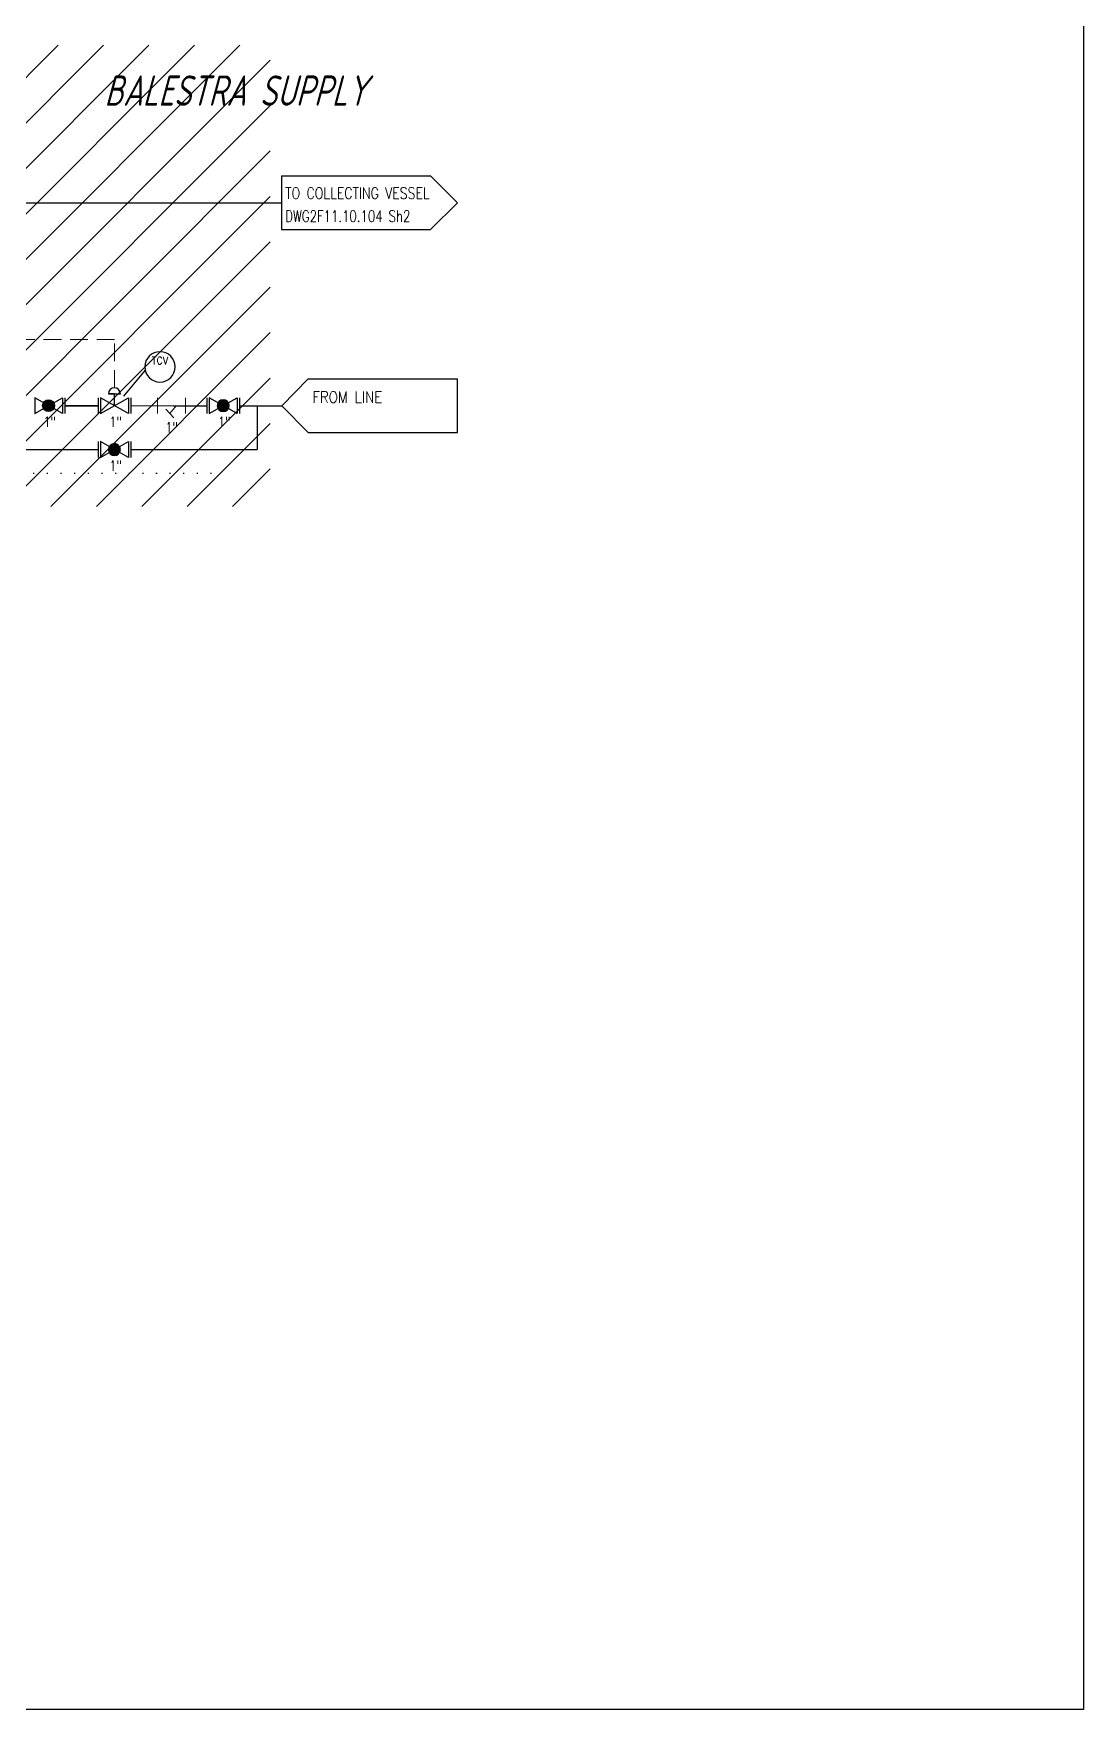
# Model space of a CAD drawing. Extents: x -29512 to 147477, y -5232 to 39709.
# Drawn here: x 138623.4 to 138727.3, y 10266.4 to 10432 of the extents above; entities that cross this region are included whole.
import ezdxf
from ezdxf.enums import TextEntityAlignment as Align

# ---------------------------------------------------------------- set-up
doc = ezdxf.new("R2010")
doc.units = 0
doc.linetypes.add('DOTTED', pattern=[0.25, 0, -0.25])
doc.linetypes.add('HIDDEN', pattern=[0.375, 0.25, -0.125])
doc.layers.get('0').update_dxf_attribs({"linetype": 'CONTINUOUS'})
doc.layers.add('DIMENSION', color=3, linetype='CONTINUOUS')
doc.layers.add('S', color=7, linetype='CONTINUOUS')
doc.layers.add('FITTING', color=7, linetype='CONTINUOUS', lineweight=13)
doc.styles.add('S25', font='SIMPLEX', dxfattribs={"width": 0.8, "height": 0.25})
doc.styles.add('S3', font='SIMPLEX', dxfattribs={"width": 0.9, "height": 0.3})
doc.styles.add('S35S', font='SIMPLEX', dxfattribs={"width": 0.5, "height": 0.35})
doc.styles.add('S3S', font='SIMPLEX', dxfattribs={"width": 0.7, "height": 0.3})
doc.styles.add('STYLE4', font='isocp.shx', dxfattribs={"width": 0.8, "oblique": 15, "height": 2})

# ---------------------------------------------------------------- blocks, each defined once
blk = doc.blocks.new('STRUM', base_point=(33, 38))
blk.add_circle((33, 38), 0.6)
at = {"width": 0.9}
for tag, height, style, p in [('2', 0.3, 'S3', (33, 38.1)), ('1', 0.25, 'S25', (33, 37.6))]:
    blk.add_attdef(tag, text='', height=height, dxfattribs=dict(at, style=style)).set_placement(p, align=Align.CENTER)
blk = doc.blocks.new('LOSAN', base_point=(47, 38))
for p, q in [((47, 38.7), (50.9, 38.7)), ((47, 37.3), (50.9, 37.3))]:
    blk.add_line(p, q)
at = {"layer": 'S'}
for tag, p, height, style, width in [('3', (47.1, 38.1), 0.35, 'S35S', 0.5), ('1', (47.1, 38.1), 0.3, 'S3', 0.9), ('4', (47.1, 37.5), 0.35, 'S35S', 0.5), ('2', (47.1, 37.5), 0.3, 'S3', 0.9)]:
    blk.add_attdef(tag, p, '', height=height, dxfattribs=dict(at, style=style, width=width))

msp = doc.modelspace()

# ---------------------------------------------------------------- hatches: boundary and pattern name
h = msp.add_hatch(color=256)
edge = h.paths.add_edge_path()
edge.add_arc((138624.9099, 10395.247), 0.5901, 0, 360)
h = msp.add_hatch(color=256)
edge = h.paths.add_edge_path()
edge.add_arc((138642.1783, 10395.247), 0.5901, -180, 180, ccw=False)
h = msp.add_hatch(color=256)
edge = h.paths.add_edge_path()
edge.add_arc((138631.4223, 10390.9073), 0.5901, -180, 180, ccw=False)
at = {"layer": 'FITTING', "linetype": 'ByBlock', "lineweight": 0, "ltscale": 0.5}
h = msp.add_hatch(dxfattribs=at)
h.set_pattern_fill('ANSI31', color=252, style=0)
h.set_pattern_definition([(45, (0, 1632.5818), (-2.24506403, 2.24506403), [])])
h.paths.add_polyline_path([(138553.9983, 10430.8736), (138553.9983, 10385.264), (138646.8375, 10385.264), (138646.8375, 10430.8736)])

# ---------------------------------------------------------------- linework, layer by layer
for p, q in [((138647.9368, 10417.9561), (138647.9368, 10412.6594)), ((138662.6917, 10417.9561), (138665.34, 10415.3078)), ((138665.34, 10415.3078), (138662.6917, 10412.6594)), ((138634.4618, 10398.7423), (138632.3227, 10396.1705)), ((138650.5851, 10397.8953), (138647.9659, 10395.247)), ((138623.533, 10394.4602), (138626.2868, 10396.0338)), ((138623.533, 10396.0338), (138623.533, 10394.4602)), ((138626.2868, 10394.4602), (138623.533, 10396.0338)), ((138626.2868, 10396.0338), (138626.2868, 10394.4602)), ((138630.0454, 10396.0338), (138630.0454, 10394.4602)), ((138632.7992, 10394.4602), (138630.0454, 10396.0338)), ((138630.0454, 10394.4602), (138632.7992, 10396.0338)), ((138631.4223, 10396.4272), (138632.0124, 10396.4272)), ((138631.4223, 10395.247), (138631.4223, 10396.4272)), ((138632.7992, 10396.0338), (138632.7992, 10394.4602)), ((138640.8014, 10396.0338), (138640.8014, 10394.4602)), ((138643.5552, 10394.4602), (138640.8014, 10396.0338)), ((138640.8014, 10394.4602), (138643.5552, 10396.0338)), ((138643.5552, 10396.0338), (138643.5552, 10394.4602)), ((138647.9659, 10395.247), (138650.5851, 10392.5987)), ((138630.0454, 10391.6941), (138630.0454, 10390.1205)), ((138632.7992, 10390.1205), (138630.0454, 10391.6941)), ((138630.0454, 10390.1205), (138632.7992, 10391.6941)), ((138632.7992, 10391.6941), (138632.7992, 10390.1205))]:
    msp.add_line(p, q)
at = {"lineweight": 15}
for p, q in [((138633.0297, 10395.2459), (138638.4372, 10395.247)), ((138637.5241, 10395.2467), (138636.9024, 10394.468)), ((138636.5212, 10394.893), (138637.2836, 10394.0429))]:
    msp.add_line(p, q, dxfattribs=at)
for points in [[(138635.6834, 10396.0328), (138635.6834, 10394.4591)], [(138638.4372, 10396.0328), (138638.4372, 10394.4591)]]:
    msp.add_lwpolyline(points, dxfattribs=at)
msp.add_circle((138624.9099, 10395.247), 0.5901)
at = {"extrusion": (0, 0, -1)}
for centre in [(138642.1783, 10395.247), (138631.4223, 10390.9073)]:
    msp.add_ellipse(centre, major_axis=(-0.4173, 0.4173), ratio=1, start_param=5.49778714, end_param=11.78097245, dxfattribs=at)
at = {"layer": 'DIMENSION', "color": 1, "linetype": 'ByBlock', "ltscale": 0.5}
msp.add_line((138598.9167, 10415.3078), (138647.9368, 10415.3078), dxfattribs=at)
at = {"layer": 'DIMENSION', "color": 4, "linetype": 'HIDDEN', "lineweight": 13, "ltscale": 7}
for p, q in [((138631.4223, 10401.7911), (138595.0698, 10401.7911)), ((138631.4223, 10397.0173), (138631.4223, 10401.7911))]:
    msp.add_line(p, q, dxfattribs=at)
at = {"layer": 'DIMENSION', "color": 0, "linetype": 'ByBlock', "ltscale": 0.5}
for p, q in [((138665.34, 10392.5987), (138665.34, 10397.8953)), ((138626.5173, 10395.247), (138629.8149, 10395.247)), ((138629.8149, 10395.247), (138626.5173, 10395.247)), ((138626.5173, 10395.247), (138629.8149, 10395.247)), ((138631.4223, 10396.4272), (138630.8322, 10396.4272)), ((138630.8322, 10396.4272), (138631.4223, 10396.4272)), ((138637.2733, 10395.247), (138640.5709, 10395.247)), ((138643.7857, 10395.247), (138647.9659, 10395.247)), ((138645.5288, 10395.247), (138645.5288, 10390.9073)), ((138621.5594, 10390.9073), (138629.8149, 10390.9073)), ((138633.0297, 10390.9073), (138645.5288, 10390.9073))]:
    msp.add_line(p, q, dxfattribs=at)
at = {"layer": 'DIMENSION', "color": 6, "linetype": 'ByBlock', "ltscale": 0.5}
for p, q in [((138626.5173, 10396.0338), (138626.5173, 10394.4602)), ((138629.8149, 10396.0338), (138629.8149, 10394.4602)), ((138633.0297, 10396.0338), (138633.0297, 10394.4602)), ((138640.5709, 10396.0338), (138640.5709, 10394.4602)), ((138643.7857, 10396.0338), (138643.7857, 10394.4602)), ((138629.8149, 10391.6941), (138629.8149, 10390.1205)), ((138633.0297, 10391.6941), (138633.0297, 10390.1205))]:
    msp.add_line(p, q, dxfattribs=at)
at = {"layer": 'DIMENSION', "color": 0, "linetype": 'DOTTED', "ltscale": 5}
msp.add_line((138641.0317, 10388.526), (138388.5769, 10388.526), dxfattribs=at)
at = {"layer": 'DIMENSION', "color": 6, "linetype": 'ByBlock', "ltscale": 0.5}
msp.add_lwpolyline([(138727.2631, 10266.3522), (138278.5433, 10266.3522), (138278.5433, 10576.5321), (138727.2631, 10576.5321)], close=True, dxfattribs=at)
at = {"layer": 'DIMENSION', "color": 0, "linetype": 'ByBlock', "ltscale": 0.5}
msp.add_arc((138631.4223, 10396.4272), 0.5901, 0, 180, dxfattribs=at)

# ---------------------------------------------------------------- block references
ref = msp.add_blockref('LOSAN', (138647.9368, 10415.3078), dxfattribs=dict(xscale=3.783312564781909, yscale=3.783312564752279, zscale=3.783312564752145))
ref.add_attrib('1', 'TO COLLECTING VESSEL', (138648.3151, 10415.6861), dxfattribs={"layer": 'S', "height": 1.134994, "style": 'S3', "width": 0.8})
ref.add_attrib('2', 'DWG2F11.10.104 Sh2', (138648.3151, 10413.4161), dxfattribs={"layer": 'S', "height": 1.134994, "style": 'S3', "width": 0.75})
ref = msp.add_blockref('STRUM', (138635.9231, 10399.0809), dxfattribs=dict(xscale=-2.5, yscale=2.5, zscale=2.5))
ref.add_attrib('2', 'TCV', dxfattribs={"height": 0.75, "style": 'S3', "width": 0.9}).set_placement((138635.9231, 10399.3309), align=Align.CENTER)
ref = msp.add_blockref('LOSAN', (138650.5851, 10395.247), dxfattribs=dict(xscale=3.783312564773951, yscale=3.783312564744847, zscale=3.783312564745332))
ref.add_attrib('1', 'FROM LINE ', (138651.0031, 10395.5231), dxfattribs={"layer": 'S', "height": 1.13499, "style": 'S3S', "width": 0.85})

# ---------------------------------------------------------------- texts
at = {"layer": 'DIMENSION', "color": 1, "lineweight": 20, "insert": (138630.4292, 10427.8944), "char_height": 3, "attachment_point": 1, "style": 'STYLE4'}
msp.add_mtext('BALESTRA SUPPLY}', dxfattribs=at)
at = {"layer": 'S', "style": 'S25', "width": 0.8}
for p in [(138625.6453, 10393.1551), (138632.1577, 10393.1551), (138637.6931, 10392.6005), (138642.9137, 10393.1551), (138632.1577, 10388.8154)]:
    msp.add_text('1"', height=1, dxfattribs=at).set_placement(p, align=Align.RIGHT)

doc.saveas('drawing.dxf')
